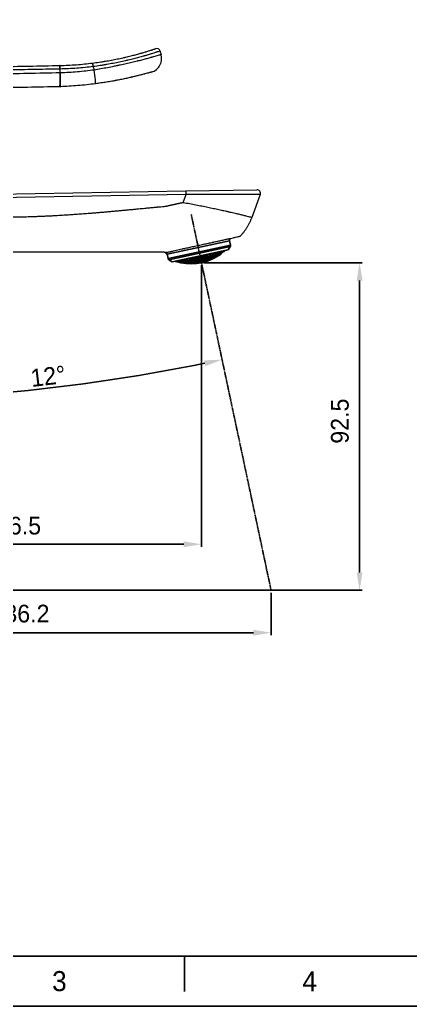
# Model space of a CAD drawing. Extents: x 8168 to 8762, y -18192 to -17772.
# Drawn here: x 8347.4 to 8457.7, y -18192 to -17913.3 of the extents above; entities that cross this region are included whole.
import ezdxf

# ---------------------------------------------------------------- set-up
doc = ezdxf.new("R2010")
doc.units = 0
doc.header["$MEASUREMENT"] = 0
doc.linetypes.add('CENTER2', pattern=[28.575, 19.05, -3.175, 3.175, -3.175])
doc.linetypes.add('HIDDEN2', pattern=[4.7625, 3.175, -1.5875])
doc.layers.get('0').update_dxf_attribs({"linetype": 'CONTINUOUS'})
doc.layers.get('DEFPOINTS').update_dxf_attribs({"linetype": 'CONTINUOUS'})
for name, color, linetype in [('1', 4, 'HIDDEN2'), ('5', 2, 'CONTINUOUS'), ('CENTER', 1, 'CENTER2')]:
    doc.layers.add(name, color=color, linetype=linetype)
doc.styles.get("Standard").update_dxf_attribs({"font": 'Gulim.ttf'})
doc.dimstyles.new('STANDARD$0', dxfattribs={"dimtxt": 3.5, "dimasz": 2.5, "dimexe": 0.7, "dimexo": 0.7, "dimgap": 0.5, "dimtad": 3, "dimdec": 4, "dimdsep": 46, "dimtxsty": 'Standard', "dimcen": 0, "dimclrd": 2, "dimclre": 2, "dimclrt": 4, "dimadec": 0, "dimazin": 0, "dimtp": 0.2, "dimtm": 0.1, "dimtfac": 0.5, "dimtdec": 4, "dimtmove": 1, "dimatfit": 3, "dimfxl": 0, "dimtolj": 1, "dimarcsym": 0})
doc.dimstyles.new('STANDARD$2', dxfattribs={"dimtxt": 3.5, "dimasz": 2.5, "dimexe": 1, "dimexo": 1, "dimgap": 0.8, "dimtad": 1, "dimdsep": 46, "dimtxsty": 'Standard', "dimcen": 0, "dimclrd": 2, "dimclre": 2, "dimclrt": 4, "dimadec": 1, "dimazin": 2, "dimtfac": 1, "dimtmove": 0, "dimatfit": 0, "dimfxl": 0, "dimtolj": 1, "dimarcsym": 0})

# ---------------------------------------------------------------- blocks, each defined once
blk = doc.blocks.new('*D5')
at = {"layer": '5', "color": 2, "lineweight": -2}
for p, q in [((8398.74, -17982.65), (8398.74, -18062.16)), ((8282.16, -18073.74), (8282.16, -18060.76)), ((8287.16, -18061.46), (8393.74, -18061.46))]:
    blk.add_line(p, q, dxfattribs=at)
at = {"layer": '5', "color": 2}
for points in [[(8287.16, -18060.62), (8287.16, -18062.29), (8282.16, -18061.46)], [(8393.74, -18060.62), (8393.74, -18062.29), (8398.74, -18061.46)]]:
    blk.add_solid(points, dxfattribs=at)
at = {"layer": 'DEFPOINTS', "color": 0}
for p in [(8398.74, -17981.95, 0), (8398.74, -18061.46), (8282.16, -18074.44, 0)]:
    blk.add_point(p, dxfattribs=at)
at = {"layer": '5', "color": 4, "insert": (8345.24, -18056.23), "char_height": 5, "attachment_point": 5}
blk.add_mtext('\\A1;116.5', dxfattribs=at)
blk = doc.blocks.new('*D7')
at = {"layer": '5', "color": 2, "lineweight": -2}
for p, q in [((8282.16, -18074.44), (8282.16, -18087.14)), ((8418.4, -18075.14), (8418.4, -18087.14)), ((8287.16, -18086.44), (8413.4, -18086.44))]:
    blk.add_line(p, q, dxfattribs=at)
at = {"layer": '5', "color": 2}
for points in [[(8287.16, -18085.61), (8287.16, -18087.27), (8282.16, -18086.44)], [(8413.4, -18085.61), (8413.4, -18087.27), (8418.4, -18086.44)]]:
    blk.add_solid(points, dxfattribs=at)
at = {"layer": 'DEFPOINTS', "color": 0}
for p in [(8282.16, -18073.74), (8418.4, -18074.44, 0), (8418.4, -18086.44)]:
    blk.add_point(p, dxfattribs=at)
at = {"layer": '5', "color": 4, "insert": (8347.6, -18081.07), "char_height": 5, "attachment_point": 5}
blk.add_mtext('\\A1;136.2', dxfattribs=at)
blk = doc.blocks.new('*D8')
at = {"layer": '5', "color": 2, "lineweight": -2}
for p, q in [((8399.44, -17981.95), (8444.11, -17981.95)), ((8443.41, -18069.44), (8443.41, -17986.95)), ((8309.54, -18074.44), (8444.11, -18074.44))]:
    blk.add_line(p, q, dxfattribs=at)
at = {"layer": '5', "color": 2}
for points in [[(8442.57, -17986.95), (8444.24, -17986.95), (8443.41, -17981.95)], [(8442.57, -18069.44), (8444.24, -18069.44), (8443.41, -18074.44)]]:
    blk.add_solid(points, dxfattribs=at)
at = {"layer": 'DEFPOINTS', "color": 0}
for p in [(8398.74, -17981.95, 0), (8443.41, -17981.95), (8308.84, -18074.44, 0)]:
    blk.add_point(p, dxfattribs=at)
at = {"layer": '5', "color": 4, "insert": (8437.86, -18026.68), "char_height": 5, "attachment_point": 5, "rotation": 90}
blk.add_mtext('\\A1;92.5', dxfattribs=at)
blk = doc.blocks.new('*D9')
at = {"layer": '5', "color": 2, "lineweight": -2}
blk.add_line((8294.36, -18020.29), (8294.36, -18021.9), dxfattribs=at)
blk.add_arc((8294.36, -17490.87), 530.03, 270.5405, 281.4595, dxfattribs=at)
at = {"layer": '5', "color": 2}
for points in [[(8399.49, -18009.51), (8399.83, -18011.15), (8404.56, -18009.31)], [(8299.36, -18021.7), (8299.35, -18020.04), (8294.36, -18020.9)]]:
    blk.add_solid(points, dxfattribs=at)
at = {"layer": 'DEFPOINTS', "color": 0}
for p in [(8294.36, -17922.91, 0), (8395.84, -17968.28, 0), (8294.36, -18019.29, 0), (8331.33, -18019.6), (8418.4, -18074.44, 0)]:
    blk.add_point(p, dxfattribs=at)
at = {"layer": '5', "color": 4, "insert": (8355.4, -18013.98), "char_height": 5, "attachment_point": 5, "rotation": 6.6553}
blk.add_mtext('\\A1;12°', dxfattribs=at)

msp = doc.modelspace()

# ---------------------------------------------------------------- linework, layer by layer
at = {"color": 7, "linetype": 'Continuous'}
for p, q in [((8389.02, -17979.49, 0), (8406.62, -17975.75, 0)), ((8406.89, -17977.01, 0), (8389.29, -17980.76, 0)), ((8389.5, -17981.07, 0), (8406.82, -17977.39, 0)), ((8406.23, -17978.3, 0), (8406.82, -17977.39, 0)), ((8406.89, -17977.01, 0), (8406.62, -17975.75, 0)), ((8389.29, -17980.76, 0), (8389.02, -17979.49, 0)), ((8406.23, -17978.3, 0), (8390.41, -17981.66, 0)), ((8406.2, -17978.32, 0), (8390.45, -17981.67, 0)), ((8395.02, -17981.26, 0), (8394.9, -17980.72, 0)), ((8395.62, -17980.73, 0), (8395.59, -17980.58, 0)), ((8396.17, -17980.45, 0), (8396.19, -17980.54, 0)), ((8396.45, -17981.27, 0), (8396.31, -17980.62, 0)), ((8396.4, -17980.53, 0), (8396.37, -17980.41, 0)), ((8397.04, -17980.67, 0), (8396.96, -17980.29, 0)), ((8397.54, -17980.16, 0), (8397.6, -17980.42, 0)), ((8397.85, -17981.13, 0), (8397.72, -17980.49, 0)), ((8397.8, -17980.39, 0), (8397.74, -17980.12, 0)), ((8398.42, -17980.46, 0), (8398.33, -17980, 0)), ((8398.34, -17980.56, 0), (8398.41, -17980.88, 0)), ((8398.61, -17980.84, 0), (8398.54, -17980.52, 0)), ((8398.91, -17979.87, 0), (8398.97, -17980.14, 0)), ((8399.22, -17980.84, 0), (8399.09, -17980.2, 0)), ((8399.17, -17980.08, 0), (8399.11, -17979.83, 0)), ((8399.78, -17980.09, 0), (8399.7, -17979.71, 0)), ((8399.7, -17980.2, 0), (8399.77, -17980.53, 0)), ((8399.98, -17981.06, 0), (8399.88, -17980.56, 0)), ((8399.96, -17980.46, 0), (8399.89, -17980.14, 0)), ((8400.28, -17979.58, 0), (8400.31, -17979.7, 0)), ((8400.56, -17980.4, 0), (8400.42, -17979.75, 0)), ((8400.5, -17979.62, 0), (8400.48, -17979.54, 0)), ((8400.48, -17980.5, 0), (8400.53, -17980.75, 0)), ((8400.72, -17980.68, 0), (8400.67, -17980.43, 0)), ((8401.02, -17979.69, 0), (8401.09, -17980.02, 0)), ((8401.1, -17979.56, 0), (8401.07, -17979.41, 0)), ((8401.31, -17980.55, 0), (8401.2, -17980.05, 0)), ((8401.28, -17979.93, 0), (8401.21, -17979.6, 0)), ((8401.22, -17980.64, 0), (8401.26, -17980.82, 0)), ((8401.45, -17980.74, 0), (8401.41, -17980.56, 0)), ((8401.86, -17979.81, 0), (8401.75, -17979.27, 0)), ((8401.78, -17979.92, 0), (8401.84, -17980.18, 0)), ((8402.02, -17980.55, 0), (8401.94, -17980.18, 0)), ((8401.94, -17980.63, 0), (8401.95, -17980.72, 0)), ((8402.03, -17980.08, 0), (8401.97, -17979.82, 0)), ((8402.33, -17979.14, 0), (8402.38, -17979.35, 0)), ((8402.6, -17979.89, 0), (8402.49, -17979.37, 0)), ((8402.52, -17979.99, 0), (8402.56, -17980.18, 0)), ((8402.56, -17979.24, 0), (8402.53, -17979.1, 0)), ((8402.74, -17980.07, 0), (8402.7, -17979.88, 0)), ((8403.06, -17979.18, 0), (8403.11, -17979.44, 0)), ((8403.13, -17979.05, 0), (8403.12, -17978.98, 0)), ((8403.3, -17979.82, 0), (8403.22, -17979.44, 0)), ((8403.3, -17979.32, 0), (8403.24, -17979.05, 0)), ((8403.4, -17979.8, 0), (8403.43, -17979.92, 0)), ((8403.77, -17979.18, 0), (8403.82, -17979.38, 0)), ((8403.85, -17979.06, 0), (8403.8, -17978.83, 0)), ((8403.97, -17979.61, 0), (8403.91, -17979.35, 0)), ((8404, -17979.24, 0), (8403.95, -17979.05, 0)), ((8404.01, -17979.3, 0), (8404.06, -17979.53, 0)), ((8404.05, -17979.54, 0), (8404.06, -17979.53, 0)), ((8404.06, -17979.56, 0), (8404.07, -17979.55, 0)), ((8404.06, -17979.56, 0), (8404.07, -17979.58, 0)), ((8404.46, -17979.03, 0), (8404.48, -17979.16, 0)), ((8404.54, -17978.92, 0), (8404.49, -17978.69, 0)), ((8404.66, -17979.01, 0), (8404.64, -17978.88, 0)), ((8405.11, -17978.72, 0), (8405.11, -17978.75, 0)), ((8405.19, -17978.62, 0), (8405.17, -17978.54, 0)), ((8405.29, -17978.59, 0), (8405.28, -17978.56, 0)), ((8389.5, -17981.07, 0), (8390.41, -17981.66, 0)), ((8391.39, -17981.52, 0), (8391.39, -17981.54, 0)), ((8391.5, -17981.53, 0), (8391.48, -17981.45, 0)), ((8391.62, -17981.62, 0), (8391.61, -17981.59, 0)), ((8392.11, -17981.54, 0), (8392.14, -17981.68, 0)), ((8392.21, -17981.54, 0), (8392.16, -17981.31, 0)), ((8392.36, -17981.74, 0), (8392.33, -17981.6, 0)), ((8392.8, -17981.42, 0), (8392.84, -17981.61, 0)), ((8392.9, -17981.39, 0), (8392.85, -17981.16, 0)), ((8392.85, -17981.67, 0), (8392.9, -17981.9, 0)), ((8392.9, -17981.93, 0), (8392.91, -17981.93, 0)), ((8392.91, -17981.95, 0), (8392.91, -17981.93, 0)), ((8393.01, -17981.94, 0), (8392.96, -17981.68, 0)), ((8393.06, -17981.66, 0), (8393.02, -17981.47, 0)), ((8393.45, -17981.13, 0), (8393.51, -17981.4, 0)), ((8393.55, -17981.08, 0), (8393.53, -17981.01, 0)), ((8393.64, -17982, 0), (8393.61, -17981.88, 0)), ((8393.71, -17981.86, 0), (8393.63, -17981.47, 0)), ((8393.73, -17981.44, 0), (8393.67, -17981.17, 0)), ((8394.12, -17980.89, 0), (8394.15, -17981.03, 0)), ((8394.38, -17981.64, 0), (8394.27, -17981.12, 0)), ((8394.28, -17981.67, 0), (8394.33, -17981.86, 0)), ((8394.36, -17981.06, 0), (8394.32, -17980.85, 0)), ((8394.54, -17981.89, 0), (8394.5, -17981.7, 0)), ((8394.93, -17981.32, 0), (8394.98, -17981.58, 0)), ((8395.18, -17982.01, 0), (8395.1, -17981.64, 0)), ((8395.19, -17981.59, 0), (8395.14, -17981.33, 0)), ((8395.31, -17982.13, 0), (8395.29, -17982.05, 0)), ((8395.53, -17980.81, 0), (8395.6, -17981.14, 0)), ((8395.83, -17981.71, 0), (8395.72, -17981.21, 0)), ((8395.81, -17981.14, 0), (8395.74, -17980.81, 0)), ((8395.74, -17981.76, 0), (8395.77, -17981.95, 0)), ((8395.98, -17981.95, 0), (8395.94, -17981.76, 0)), ((8396.36, -17981.34, 0), (8396.41, -17981.59, 0)), ((8396.51, -17982.04, 0), (8396.53, -17982.12, 0)), ((8396.61, -17982, 0), (8396.53, -17981.64, 0)), ((8396.62, -17981.58, 0), (8396.57, -17981.33, 0)), ((8396.73, -17982.11, 0), (8396.72, -17982.03, 0)), ((8396.95, -17980.76, 0), (8397.02, -17981.09, 0)), ((8397.24, -17981.64, 0), (8397.14, -17981.15, 0)), ((8397.15, -17981.7, 0), (8397.19, -17981.88, 0)), ((8397.23, -17981.07, 0), (8397.16, -17980.74, 0)), ((8397.4, -17981.86, 0), (8397.36, -17981.68, 0)), ((8397.76, -17981.21, 0), (8397.82, -17981.46, 0)), ((8397.91, -17981.9, 0), (8397.93, -17981.98, 0)), ((8398.01, -17981.85, 0), (8397.93, -17981.49, 0)), ((8398.02, -17981.42, 0), (8397.97, -17981.18, 0)), ((8398.13, -17981.95, 0), (8398.11, -17981.87, 0)), ((8398.63, -17981.42, 0), (8398.52, -17980.93, 0)), ((8398.54, -17981.49, 0), (8398.58, -17981.67, 0)), ((8398.78, -17981.63, 0), (8398.74, -17981.45, 0)), ((8399.14, -17980.93, 0), (8399.19, -17981.17, 0)), ((8399.28, -17981.62, 0), (8399.3, -17981.7, 0)), ((8399.37, -17981.56, 0), (8399.3, -17981.2, 0)), ((8399.39, -17981.12, 0), (8399.33, -17980.88, 0)), ((8399.5, -17981.65, 0), (8399.48, -17981.57, 0)), ((8399.9, -17981.14, 0), (8399.93, -17981.32, 0)), ((8400.13, -17981.25, 0), (8400.09, -17981.07, 0)), ((8400.62, -17981.2, 0), (8400.64, -17981.28, 0)), ((8400.71, -17981.13, 0), (8400.64, -17980.77, 0)), ((8400.84, -17981.21, 0), (8400.82, -17981.13, 0))]:
    msp.add_line(p, q, dxfattribs=at)
for p, q in [((8181.82, -18177.83), (8747.48, -18177.83)), ((8393.95, -18177.83), (8393.95, -18187.83))]:
    msp.add_line(p, q)
msp.add_lwpolyline([(8167.68, -17771.97), (8761.62, -17771.97), (8761.62, -18191.97), (8167.68, -18191.97)], close=True)
for centre, radius, start, end in [((8407.11, -17975.64, 0), 0.5, 110.7303, 192), ((8406.4, -17977.12, 0), 0.5, 327, 12), ((8388.53, -17979.6, 0), 0.5, 12, 93.2697), ((8395.84, -17968.28, 0), 13.98, 257.9264, 306.0736), ((8398.64, -17970.16, 0), 11.1, 251.457, 253.7179), ((8398.72, -17970.16, 0), 11.01, 252.0015, 253.6293), ((8393.01, -17971.95, 0), 9.15, 286.5768, 290.3429), ((8393.11, -17971.97, 0), 9.23, 286.5661, 290.3019), ((8398.89, -17970.34, 0), 10.61, 255.9271, 259.471), ((8398.98, -17970.33, 0), 10.52, 255.8159, 259.3909), ((8393.32, -17971.85, 0), 9.57, 292.8518, 296.52), ((8393.43, -17971.87, 0), 9.63, 292.7971, 296.4437), ((8399.17, -17970.48, 0), 10.11, 261.7234, 265.2955), ((8399.26, -17970.47, 0), 10.03, 261.625, 265.2296), ((8393.58, -17971.67, 0), 10.03, 298.8547, 302.4579), ((8393.7, -17971.69, 0), 10.07, 298.772, 302.3606), ((8399.48, -17970.54, 0), 9.66, 267.6442, 271.2763), ((8399.59, -17970.54, 0), 9.56, 267.4767, 271.1515), ((8394.3, -17971.66, 0), 10.41, 298.213, 301.6716), ((8394.41, -17971.66, 0), 10.45, 298.1101, 301.5537), ((8393.78, -17971.4, 0), 10.56, 304.6147, 308.1785), ((8399.18, -17970.85, 0), 9.74, 274.1133, 277.65), ((8393.9, -17971.43, 0), 10.57, 304.5235, 308.0784), ((8399.27, -17970.81, 0), 9.67, 274.0913, 277.6539), ((8399.83, -17970.53, 0), 9.24, 273.6999, 277.4322), ((8399.92, -17970.49, 0), 9.15, 273.6553, 277.425), ((8394.5, -17971.38, 0), 10.87, 303.9051, 307.3463), ((8398.86, -17971.03, 0), 9.9, 280.3286, 283.789), ((8394.61, -17971.4, 0), 10.87, 303.8563, 307.2949), ((8398.95, -17970.99, 0), 9.85, 280.3494, 283.8287), ((8395.84, -17968.28, 0), 13.86, 291.1421, 296.1904), ((8393.95, -17971.16, 0), 11.03, 310.3719, 311.9973), ((8399.51, -17970.74, 0), 9.46, 280.273, 283.8942), ((8394.05, -17971.16, 0), 11.07, 310.2796, 312.5455), ((8399.6, -17970.69, 0), 9.39, 280.2911, 283.9401), ((8395.25, -17971.39, 0), 10.98, 303.4705, 303.9105), ((8398.53, -17971.12, 0), 10.11, 286.3035, 289.7122), ((8395.19, -17971.31, 0), 11.08, 303.9159, 306.8426), ((8395.32, -17971.34, 0), 11.05, 303.4625, 306.4097), ((8398.62, -17971.08, 0), 10.06, 286.353, 289.155), ((8394.62, -17971.07, 0), 11.35, 309.6459, 313.1091), ((8395.26, -17971.25, 0), 11.16, 306.4043, 306.8243), ((8398.61, -17971.06, 0), 10.09, 289.1546, 289.7744), ((8399.18, -17970.85, 0), 9.73, 286.4922, 290.0339), ((8394.74, -17971.08, 0), 11.34, 309.5968, 313.0617), ((8395.89, -17971.21, 0), 11.17, 303.2853, 306.6143), ((8399.27, -17970.8, 0), 9.68, 286.5536, 290.1152), ((8399.83, -17970.54, 0), 9.22, 286.764, 290.5027), ((8399.91, -17970.48, 0), 9.15, 286.8415, 290.6106), ((8395.4, -17971.07, 0), 11.38, 309.2337, 309.6478), ((8395.32, -17970.97, 0), 11.51, 309.6543, 312.6457), ((8395.45, -17971, 0), 11.47, 309.2338, 312.2493), ((8398.9, -17970.82, 0), 10.02, 292.5554, 296.0551), ((8394.77, -17970.81, 0), 11.74, 315.4481, 315.7828), ((8395.36, -17970.9, 0), 11.6, 312.2427, 312.6368), ((8394.75, -17970.79, 0), 11.77, 315.7828, 316.0646), ((8399.46, -17970.58, 0), 9.62, 292.977, 296.6284), ((8394.85, -17970.78, 0), 11.78, 315.4135, 316.2779), ((8399.54, -17970.52, 0), 9.57, 293.0968, 296.7702), ((8396.08, -17970.95, 0), 11.44, 309.1176, 309.5789), ((8396, -17970.85, 0), 11.57, 309.5851, 312.5093), ((8396.13, -17970.88, 0), 11.5, 309.1554, 312.1039), ((8398.47, -17970.77, 0), 10.41, 298.4095, 301.8722), ((8395.46, -17970.71, 0), 11.84, 315.1227, 315.5165), ((8396.05, -17970.78, 0), 11.64, 312.0977, 312.5437), ((8395.4, -17970.64, 0), 11.93, 315.5185, 317.1247), ((8399.05, -17970.56, 0), 10.05, 298.9747, 299.682), ((8395.52, -17970.65, 0), 11.9, 315.1375, 317.1926), ((8396.76, -17970.8, 0), 11.38, 309.2931, 309.8058), ((8399.13, -17970.49, 0), 10.01, 299.0834, 301.9742), ((8399.02, -17970.51, 0), 10.11, 299.6834, 302.5603), ((8396.67, -17970.68, 0), 11.53, 309.8611, 312.6841), ((8396.8, -17970.71, 0), 11.45, 309.4203, 312.2675), ((8399.09, -17970.44, 0), 10.08, 301.9728, 302.6938), ((8396.71, -17970.61, 0), 11.58, 312.2616, 312.7624), ((8396.14, -17970.56, 0), 11.85, 315.1421, 315.5941), ((8398.6, -17970.49, 0), 10.49, 304.7444, 305.4267), ((8396.07, -17970.5, 0), 11.94, 315.596, 317.1733), ((8396.2, -17970.5, 0), 11.89, 315.2036, 317.1047), ((8398.65, -17970.39, 0), 10.51, 304.9068, 307.7996), ((8398.55, -17970.43, 0), 10.57, 305.4284, 308.3129), ((8398.59, -17970.32, 0), 10.6, 307.7979, 308.4859), ((8395.84, -17968.28, 0), 13.99, 311.5421, 312.5089), ((8396.79, -17970.37, 0), 11.77, 315.5059, 316.0206), ((8396.77, -17970.35, 0), 11.8, 316.0205, 316.2193), ((8396.89, -17970.34, 0), 11.75, 315.6163, 316.0014), ((8406.19, -17978.27, 0), 0.05, 282, 327), ((8389.78, -17980.65, 0), 0.5, 192, 237), ((8390.44, -17981.62, 0), 0.05, 237, 282), ((8395.72, -17970.59, 0), 11.75, 247.9986, 248.3837), ((8395.82, -17970.55, 0), 11.8, 247.7807, 247.9795), ((8395.84, -17968.28, 0), 13.99, 251.4911, 252.4579), ((8395.81, -17970.58, 0), 11.77, 247.9794, 248.4941), ((8394.15, -17971.27, 0), 10.6, 255.5141, 256.2021), ((8394.23, -17971.32, 0), 10.6, 255.6909, 258.5678), ((8394.12, -17971.38, 0), 10.49, 256.1966, 259.0969), ((8396.42, -17970.43, 0), 11.92, 246.8972, 248.7944), ((8396.51, -17970.42, 0), 11.92, 246.8253, 248.4053), ((8396.49, -17970.48, 0), 11.85, 248.4059, 248.8579), ((8394.21, -17971.42, 0), 10.49, 258.5733, 259.2556), ((8393.74, -17971.58, 0), 10.08, 261.3062, 262.0272), ((8395.98, -17970.76, 0), 11.58, 251.2376, 251.7384), ((8393.84, -17971.59, 0), 10.13, 261.4426, 264.3137), ((8393.73, -17971.66, 0), 9.99, 262.0229, 264.9195), ((8395.95, -17970.86, 0), 11.48, 251.7364, 254.5762), ((8396.04, -17970.84, 0), 11.5, 251.3119, 254.1429), ((8397.1, -17970.29, 0), 11.93, 246.8097, 248.8602), ((8397.19, -17970.28, 0), 11.91, 246.8739, 248.4829), ((8397.17, -17970.34, 0), 11.84, 248.4835, 248.8773), ((8393.83, -17971.67, 0), 10.05, 264.318, 265.0253), ((8393.36, -17971.85, 0), 9.55, 267.2265, 270.9066), ((8396.02, -17970.94, 0), 11.4, 254.1268, 254.3203), ((8396.01, -17970.97, 0), 11.37, 254.3204, 254.7072), ((8396.66, -17970.65, 0), 11.64, 251.4563, 251.9023), ((8394.44, -17971.6, 0), 10.43, 262.1316, 265.5867), ((8393.46, -17971.84, 0), 9.64, 267.3749, 271.0197), ((8396.63, -17970.74, 0), 11.54, 251.9003, 254.8404), ((8396.72, -17970.73, 0), 11.53, 251.4865, 254.4192), ((8397.76, -17970.16, 0), 11.78, 247.7221, 248.5865), ((8397.85, -17970.13, 0), 11.77, 247.9354, 248.2172), ((8397.84, -17970.16, 0), 11.74, 248.2172, 248.5519), ((8393.01, -17971.96, 0), 9.14, 273.3875, 277.1604), ((8396.7, -17970.82, 0), 11.44, 254.4211, 254.8824), ((8397.34, -17970.48, 0), 11.6, 251.3632, 251.7573), ((8393.11, -17971.96, 0), 9.23, 273.4991, 277.2342), ((8397.31, -17970.58, 0), 11.5, 251.7551, 254.7618), ((8394.07, -17971.86, 0), 10, 267.9419, 271.4476), ((8397.4, -17970.56, 0), 11.48, 251.3499, 254.3501), ((8397.99, -17970.36, 0), 11.38, 250.9443, 254.3972), ((8397.37, -17970.65, 0), 11.38, 254.3522, 254.7663), ((8398.07, -17970.37, 0), 11.31, 250.8848, 254.3601), ((8393.73, -17971.99, 0), 9.67, 273.8832, 277.448), ((8393.82, -17971.98, 0), 9.74, 273.9677, 277.5062), ((8396.97, -17971.01, 0), 11.14, 257.3811, 260.7193), ((8393.38, -17972.02, 0), 9.39, 280.0599, 283.7089), ((8397.57, -17970.76, 0), 11.16, 257.1757, 257.5957), ((8393.48, -17972.02, 0), 9.46, 280.1058, 283.727), ((8397.56, -17970.84, 0), 11.08, 257.5939, 260.5339), ((8394.43, -17971.95, 0), 10.09, 274.2256, 274.8454), ((8397.65, -17970.81, 0), 11.05, 257.1537, 260.0878), ((8394.43, -17971.97, 0), 10.06, 274.845, 277.647), ((8394.53, -17971.96, 0), 10.11, 274.2892, 277.6951), ((8395.84, -17968.28, 0), 13.86, 267.8096, 272.8579), ((8398.23, -17970.6, 0), 10.9, 256.7101, 260.1386), ((8397.64, -17970.89, 0), 10.98, 260.0895, 260.5295), ((8398.31, -17970.6, 0), 10.83, 256.6486, 260.1), ((8394.09, -17972.02, 0), 9.85, 280.1713, 283.6506), ((8397.19, -17971.15, 0), 10.92, 263.146, 263.6266), ((8394.19, -17972.02, 0), 9.9, 280.211, 283.6714), ((8397.28, -17971.17, 0), 10.86, 263.1526, 265.396), ((8397.18, -17971.21, 0), 10.86, 263.6254, 266.4455), ((8397.27, -17971.22, 0), 10.8, 265.3968, 265.9671), ((8393.73, -17971.98, 0), 9.68, 286.3476, 289.9072), ((8397.27, -17971.24, 0), 10.79, 265.9672, 266.4625), ((8397.85, -17971, 0), 10.72, 262.9067, 266.2547), ((8393.83, -17971.99, 0), 9.73, 286.3485, 289.8882), ((8394.79, -17971.99, 0), 10.18, 280.2514, 283.6172), ((8397.94, -17970.98, 0), 10.68, 262.8855, 265.7782), ((8394.89, -17971.98, 0), 10.21, 280.2866, 283.6402), ((8395.84, -17968.28, 0), 13.86, 273.7127, 278.6821), ((8398.52, -17970.76, 0), 10.47, 262.4503, 265.8859), ((8397.94, -17971.03, 0), 10.63, 265.7795, 266.2507), ((8398.6, -17970.75, 0), 10.41, 262.3947, 265.8539), ((8394.44, -17971.97, 0), 10.07, 286.1981, 289.618), ((8397.51, -17971.27, 0), 10.64, 268.865, 269.3699), ((8394.54, -17971.97, 0), 10.11, 286.2072, 289.6146), ((8397.6, -17971.28, 0), 10.58, 268.8697, 271.6576), ((8397.51, -17971.31, 0), 10.6, 269.369, 272.1607), ((8394.04, -17971.86, 0), 10.02, 292.3679, 295.8641), ((8397.6, -17971.32, 0), 10.54, 271.6585, 272.1773), ((8398.18, -17971.09, 0), 10.41, 268.6383, 271.9997), ((8394.14, -17971.87, 0), 10.06, 292.3389, 295.8219), ((8395.14, -17971.92, 0), 10.34, 286.1069, 289.4359), ((8398.27, -17971.07, 0), 10.35, 268.6227, 272.0016), ((8395.24, -17971.91, 0), 10.36, 286.1224, 289.4448), ((8395.84, -17968.28, 0), 13.86, 279.528, 284.472), ((8398.83, -17970.84, 0), 10.1, 268.2476, 271.717), ((8398.92, -17970.82, 0), 10.03, 268.207, 271.7008), ((8394.74, -17971.83, 0), 10.35, 292.0505, 295.432), ((8397.85, -17971.32, 0), 10.4, 274.5935, 277.905), ((8394.85, -17971.84, 0), 10.37, 292.0404, 295.4151), ((8397.95, -17971.3, 0), 10.36, 274.6061, 277.9296), ((8398.51, -17971.09, 0), 10.14, 274.4393, 277.8357), ((8395.46, -17971.8, 0), 10.52, 291.8569, 292.3768), ((8398.62, -17971.09, 0), 10.06, 274.3806, 277.8033), ((8395.44, -17971.75, 0), 10.57, 292.3797, 295.1705), ((8395.54, -17971.74, 0), 10.58, 291.8374, 294.6334), ((8395.84, -17968.28, 0), 13.86, 285.3179, 290.2873), ((8395.52, -17971.69, 0), 10.64, 294.6306, 295.135), ((8395.04, -17971.65, 0), 10.63, 297.7493, 298.2205), ((8398.2, -17971.28, 0), 10.21, 280.3598, 283.7134), ((8395, -17971.59, 0), 10.7, 298.2247, 301.1116), ((8395.11, -17971.6, 0), 10.7, 297.7415, 301.097), ((8398.3, -17971.24, 0), 10.18, 280.3828, 283.7486), ((8395.73, -17971.56, 0), 10.79, 297.5375, 298.0328), ((8395.72, -17971.55, 0), 10.8, 298.0329, 298.6032), ((8395.81, -17971.52, 0), 10.84, 297.5519, 300.3772), ((8395.69, -17971.49, 0), 10.87, 298.6057, 300.8457), ((8395.77, -17971.45, 0), 10.92, 300.3734, 300.854)]:
    msp.add_arc(centre, radius, start, end, dxfattribs=at)
msp.add_point((8393.95, -18177.83))
at = {"layer": '1', "color": 7, "linetype": 'Continuous', "lineweight": 18}
for p, q in [((8288.34, -17963.51, 0), (8394.36, -17961.66, 0)), ((8394.36, -17961.66, 0), (8414.4, -17961.31, 0)), ((8415.36, -17962.65, 0), (8413, -17969.12, 0)), ((8409.71, -17974.4, 0), (8409.71, -17974.4, 0)), ((8306.24, -18074.44, 0), (8418.4, -18074.44, 0))]:
    msp.add_line(p, q, dxfattribs=at)
at = {"layer": '1', "color": 1, "linetype": 'Continuous', "lineweight": 13}
for p, q in [((8394.4, -17962.66, 0), (8292.01, -17964.45, 0)), ((8393.58, -17964.9, 0), (8394.4, -17962.66, 0))]:
    msp.add_line(p, q, dxfattribs=at)
at = {"layer": '1', "color": 7, "linetype": 'Continuous', "lineweight": 18}
for centre, radius, start, end in [((8386.08, -17922.41, 0), 1, 16.8358, 108.625), ((8383.49, -17924.23, 0), 4, 286.0902, 16.8358), ((8414.42, -17962.31, 0), 1, 340, 91)]:
    msp.add_arc(centre, radius, start, end, dxfattribs=at)
for centre, major_axis, ratio, start_param, end_param in [((8358.72, -17927.21, 0), (0.02, -1), 0.045598, 1.568808, 3.141593), ((8358.61, -17928.21, 0), (0.08, -4), 0.045642, 0, 1.568808)]:
    msp.add_ellipse(centre, major_axis=major_axis, ratio=ratio, start_param=start_param, end_param=end_param, dxfattribs=at)
at = {"layer": '1', "color": 1, "linetype": 'Continuous', "lineweight": 13}
for centre, major_axis, ratio, start_param, end_param in [((8368.13, -17926.51, 0), (0.124, -0.992), 0.045084, 1.563642, 3.141593), ((8368.26, -17927.4, 0), (0.52, -3.97), 0.045082, 0, 1.563379), ((8394.37, -17962.66, 0), (0.017, -1), 0.024719, 1.570365, 3.141593), ((8393.9, -17962.67, 0), (21.46, 0.02), 0.00037, 6.28305, 7.830612)]:
    msp.add_ellipse(centre, major_axis=major_axis, ratio=ratio, start_param=start_param, end_param=end_param, dxfattribs=at)
at = {"layer": '1', "color": 7, "linetype": 'Continuous', "lineweight": 18}
for points, degree, knots in [([(8368, -17925.52, 0), (8368.61, -17925.45, 0), (8369.22, -17925.36, 0), (8370.12, -17925.23, 0), (8370.41, -17925.19, 0), (8370.86, -17925.12, 0), (8371.08, -17925.08, 0), (8371.31, -17925.05, 0), (8371.45, -17925.02, 0), (8371.53, -17925.01, 0), (8372.19, -17924.9, 0), (8372.77, -17924.8, 0), (8373.89, -17924.59, 0), (8374.45, -17924.48, 0), (8375.53, -17924.26, 0), (8376.05, -17924.15, 0), (8376.7, -17924, 0), (8376.89, -17923.96, 0), (8377.08, -17923.91, 0), (8377.21, -17923.89, 0), (8377.27, -17923.87, 0), (8377.59, -17923.8, 0), (8377.83, -17923.74, 0), (8378.55, -17923.56, 0), (8379.02, -17923.45, 0), (8379.9, -17923.22, 0), (8380.32, -17923.11, 0), (8380.93, -17922.94, 0), (8381.12, -17922.89, 0), (8381.41, -17922.81, 0), (8381.55, -17922.77, 0), (8381.69, -17922.73, 0), (8381.78, -17922.7, 0), (8381.83, -17922.69, 0), (8382.24, -17922.57, 0), (8382.57, -17922.47, 0), (8383.2, -17922.28, 0), (8383.48, -17922.2, 0), (8384.01, -17922.03, 0), (8384.25, -17921.96, 0), (8384.52, -17921.87, 0), (8384.59, -17921.85, 0), (8384.67, -17921.82, 0), (8384.72, -17921.81, 0), (8384.74, -17921.8, 0), (8384.86, -17921.76, 0), (8384.95, -17921.73, 0), (8385.19, -17921.65, 0), (8385.32, -17921.61, 0), (8385.54, -17921.53, 0), (8385.62, -17921.51, 0), (8385.72, -17921.47, 0), (8385.75, -17921.47, 0), (8385.75, -17921.46, 0)], 3, [0, 0, 0, 0, 0.063275, 0.063275, 0.094913, 0.094913, 0.110732, 0.118641, 0.118641, 0.126551, 0.126551, 0.189826, 0.189826, 0.253101, 0.253101, 0.316377, 0.316377, 0.332195, 0.340105, 0.340105, 0.348014, 0.348014, 0.379652, 0.379652, 0.442927, 0.442927, 0.506202, 0.506202, 0.53784, 0.53784, 0.553659, 0.561568, 0.561568, 0.569478, 0.569478, 0.632753, 0.632753, 0.696028, 0.696028, 0.759304, 0.759304, 0.775123, 0.783032, 0.783032, 0.790941, 0.790941, 0.822579, 0.822579, 0.885854, 0.885854, 0.94913, 0.94913, 1, 1, 1, 1]), ([(8317.22, -17927.04, 0), (8319.51, -17926.99, 0), (8321.79, -17926.94, 0), (8329.85, -17926.78, 0), (8335.62, -17926.67, 0), (8347.16, -17926.44, 0), (8352.93, -17926.32, 0), (8358.7, -17926.21, 0)], 3, [0, 0, 0, 0, 0.165239, 0.165239, 0.582659, 0.582659, 1, 1, 1, 1]), ([(8358.86, -17932.2, 0), (8358.86, -17932.2, 0), (8358.86, -17932.2, 0), (8358.86, -17932.2, 0), (8358.86, -17932.2, 0), (8358.86, -17932.2, 0), (8358.86, -17932.2, 0), (8358.87, -17932.2, 0), (8358.87, -17932.2, 0), (8358.87, -17932.2, 0), (8358.87, -17932.19, 0), (8358.87, -17932.19, 0), (8358.87, -17932.19, 0), (8358.87, -17932.19, 0), (8358.88, -17932.18, 0), (8358.88, -17932.18, 0), (8358.88, -17932.17, 0), (8358.88, -17932.17, 0), (8358.88, -17932.17, 0), (8358.88, -17932.16, 0), (8358.88, -17932.16, 0), (8358.88, -17932.15, 0), (8358.89, -17932.14, 0), (8358.89, -17932.14, 0), (8358.89, -17932.13, 0), (8358.89, -17932.12, 0), (8358.89, -17932.12, 0), (8358.89, -17932.11, 0), (8358.89, -17932.1, 0), (8358.9, -17932.09, 0), (8358.9, -17932.09, 0), (8358.9, -17932.08, 0), (8358.9, -17932.07, 0), (8358.9, -17932.06, 0), (8358.9, -17932.05, 0), (8358.9, -17932.04, 0), (8358.9, -17932.03, 0), (8358.9, -17932.02, 0), (8358.91, -17932, 0), (8358.91, -17931.99, 0), (8358.91, -17931.98, 0), (8358.91, -17931.97, 0), (8358.91, -17931.96, 0), (8358.91, -17931.94, 0), (8358.91, -17931.93, 0), (8358.91, -17931.91, 0), (8358.91, -17931.9, 0), (8358.92, -17931.88, 0), (8358.92, -17931.87, 0), (8358.92, -17931.85, 0), (8358.92, -17931.84, 0), (8358.92, -17931.82, 0), (8358.92, -17931.8, 0), (8358.92, -17931.79, 0), (8358.92, -17931.77, 0), (8358.92, -17931.75, 0), (8358.92, -17931.73, 0), (8358.93, -17931.71, 0), (8358.93, -17931.69, 0), (8358.93, -17931.67, 0), (8358.93, -17931.65, 0), (8358.93, -17931.63, 0), (8358.93, -17931.61, 0), (8358.93, -17931.59, 0), (8358.93, -17931.57, 0), (8358.93, -17931.54, 0), (8358.93, -17931.52, 0), (8358.93, -17931.5, 0), (8358.93, -17931.47, 0), (8358.93, -17931.45, 0), (8358.93, -17931.42, 0), (8358.94, -17931.4, 0), (8358.94, -17931.37, 0), (8358.94, -17931.35, 0), (8358.94, -17931.32, 0), (8358.94, -17931.29, 0), (8358.94, -17931.26, 0), (8358.94, -17931.24, 0), (8358.94, -17931.21, 0), (8358.94, -17931.18, 0), (8358.94, -17931.15, 0), (8358.94, -17931.12, 0), (8358.94, -17931.09, 0), (8358.94, -17931.06, 0), (8358.94, -17931.03, 0), (8358.94, -17931, 0), (8358.94, -17930.96, 0), (8358.94, -17930.93, 0), (8358.94, -17930.9, 0), (8358.94, -17930.86, 0), (8358.94, -17930.83, 0), (8358.94, -17930.79, 0), (8358.94, -17930.76, 0), (8358.94, -17930.72, 0), (8358.94, -17930.69, 0), (8358.94, -17930.65, 0), (8358.94, -17930.61, 0), (8358.94, -17930.58, 0), (8358.94, -17930.54, 0), (8358.94, -17930.5, 0), (8358.94, -17930.46, 0), (8358.94, -17930.42, 0), (8358.94, -17930.38, 0), (8358.94, -17930.34, 0), (8358.94, -17930.3, 0), (8358.94, -17930.26, 0), (8358.94, -17930.22, 0), (8358.94, -17930.18, 0), (8358.94, -17930.14, 0), (8358.94, -17930.09, 0), (8358.94, -17930.05, 0), (8358.94, -17930.01, 0), (8358.94, -17929.96, 0), (8358.94, -17929.92, 0), (8358.94, -17929.88, 0), (8358.93, -17929.83, 0), (8358.93, -17929.78, 0), (8358.93, -17929.74, 0), (8358.93, -17929.69, 0), (8358.93, -17929.65, 0), (8358.93, -17929.6, 0), (8358.93, -17929.55, 0), (8358.93, -17929.5, 0), (8358.93, -17929.46, 0), (8358.93, -17929.41, 0), (8358.93, -17929.36, 0), (8358.92, -17929.31, 0), (8358.92, -17929.26, 0), (8358.92, -17929.21, 0), (8358.92, -17929.16, 0), (8358.92, -17929.11, 0), (8358.92, -17929.06, 0), (8358.92, -17929.01, 0), (8358.92, -17928.96, 0), (8358.91, -17928.9, 0), (8358.91, -17928.85, 0), (8358.91, -17928.8, 0), (8358.91, -17928.75, 0), (8358.91, -17928.7, 0), (8358.91, -17928.64, 0), (8358.9, -17928.59, 0), (8358.9, -17928.54, 0), (8358.9, -17928.48, 0), (8358.9, -17928.43, 0), (8358.9, -17928.37, 0), (8358.9, -17928.32, 0), (8358.89, -17928.27, 0), (8358.89, -17928.23, 0), (8358.89, -17928.21, 0)], 3, [0, 0, 0, 0, 0.00499, 0.010007, 0.015048, 0.020116, 0.025209, 0.030327, 0.035471, 0.040641, 0.045837, 0.051058, 0.056305, 0.061577, 0.066875, 0.072199, 0.077548, 0.082923, 0.088324, 0.09375, 0.099202, 0.104679, 0.110183, 0.115711, 0.121266, 0.126846, 0.132452, 0.138083, 0.14374, 0.149422, 0.155131, 0.160865, 0.166624, 0.172409, 0.17822, 0.184056, 0.189918, 0.195806, 0.20172, 0.207659, 0.213623, 0.219613, 0.225629, 0.231671, 0.237738, 0.243831, 0.249949, 0.256093, 0.262263, 0.268459, 0.27468, 0.280926, 0.287199, 0.293496, 0.29982, 0.306169, 0.312544, 0.318945, 0.325371, 0.331823, 0.3383, 0.344803, 0.351332, 0.357886, 0.364466, 0.371072, 0.377703, 0.38436, 0.391043, 0.397751, 0.404485, 0.411244, 0.418029, 0.42484, 0.431676, 0.438538, 0.445426, 0.45234, 0.459278, 0.466243, 0.473233, 0.480249, 0.487291, 0.494358, 0.501451, 0.508569, 0.515714, 0.522883, 0.530079, 0.5373, 0.544546, 0.551819, 0.559117, 0.56644, 0.57379, 0.581165, 0.588565, 0.595991, 0.603443, 0.610921, 0.618424, 0.625953, 0.633507, 0.641087, 0.648693, 0.656324, 0.663981, 0.671664, 0.679372, 0.687106, 0.694866, 0.702651, 0.710462, 0.718299, 0.726161, 0.734049, 0.741962, 0.749901, 0.757866, 0.765856, 0.773872, 0.781914, 0.789981, 0.798074, 0.806193, 0.814337, 0.822507, 0.830703, 0.838924, 0.847171, 0.855443, 0.863742, 0.872065, 0.880415, 0.88879, 0.897191, 0.905617, 0.914069, 0.922547, 0.93105, 0.939579, 0.948134, 0.956714, 0.96532, 0.973951, 0.982609, 0.991291, 1, 1, 1, 1]), ([(8384.6, -17928.07, 0), (8384.6, -17928.07, 0), (8384.57, -17928.08, 0), (8384.5, -17928.1, 0), (8384.46, -17928.11, 0), (8384.41, -17928.13, 0), (8384.39, -17928.13, 0), (8384.34, -17928.15, 0), (8384.32, -17928.15, 0), (8384.19, -17928.19, 0), (8384.06, -17928.23, 0), (8383.76, -17928.31, 0), (8383.58, -17928.36, 0), (8383.18, -17928.47, 0), (8382.96, -17928.53, 0), (8382.65, -17928.61, 0), (8382.59, -17928.63, 0), (8382.49, -17928.65, 0), (8382.46, -17928.66, 0), (8382.4, -17928.68, 0), (8382.23, -17928.73, 0), (8382.05, -17928.77, 0), (8381.62, -17928.88, 0), (8381.31, -17928.96, 0), (8380.66, -17929.13, 0), (8380.31, -17929.21, 0), (8379.77, -17929.34, 0), (8379.58, -17929.39, 0), (8379.29, -17929.46, 0), (8379.19, -17929.48, 0), (8379.05, -17929.51, 0), (8379, -17929.52, 0), (8378.9, -17929.55, 0), (8378.45, -17929.65, 0), (8377.98, -17929.75, 0), (8377.12, -17929.94, 0), (8376.68, -17930.03, 0), (8375.78, -17930.22, 0), (8375.31, -17930.31, 0), (8374.72, -17930.42, 0), (8374.54, -17930.45, 0), (8374.35, -17930.49, 0), (8374.23, -17930.51, 0), (8374.17, -17930.52, 0), (8373.87, -17930.58, 0), (8373.62, -17930.62, 0), (8372.88, -17930.75, 0), (8372.38, -17930.84, 0), (8371.37, -17931, 0), (8370.86, -17931.08, 0), (8369.83, -17931.23, 0), (8369.31, -17931.3, 0), (8368.78, -17931.37, 0)], 3, [0, 0, 0, 0, 0.0625, 0.0625, 0.09375, 0.09375, 0.109375, 0.109375, 0.125, 0.125, 0.1875, 0.1875, 0.25, 0.25, 0.3125, 0.3125, 0.328125, 0.328125, 0.335937, 0.335937, 0.34375, 0.375, 0.375, 0.4375, 0.4375, 0.5, 0.5, 0.53125, 0.53125, 0.546875, 0.546875, 0.554687, 0.554687, 0.5625, 0.625, 0.625, 0.6875, 0.6875, 0.75, 0.75, 0.765625, 0.773437, 0.773437, 0.78125, 0.78125, 0.8125, 0.8125, 0.875, 0.875, 0.9375, 0.9375, 1, 1, 1, 1]), ([(8358.69, -17932.21, 0), (8355.66, -17932.27, 0), (8352.63, -17932.33, 0), (8343.84, -17932.5, 0), (8338.06, -17932.62, 0), (8332.29, -17932.74, 0)], 3, [0, 0, 0, 0, 0.343837, 0.343837, 1, 1, 1, 1]), ([(8358.86, -17932.2, 0), (8358.86, -17932.2, 0), (8358.86, -17932.2, 0), (8358.8, -17932.21, 0), (8358.74, -17932.21, 0), (8358.69, -17932.21, 0)], 3, [0, 0, 0, 0, 0.000774, 0.000774, 1, 1, 1, 1]), ([(8394.16, -17977.83, 0), (8394.61, -17977.73, 0), (8395.06, -17977.64, 0), (8395.98, -17977.44, 0), (8396.44, -17977.34, 0), (8397.13, -17977.19, 0), (8397.36, -17977.14, 0), (8397.71, -17977.07, 0), (8397.89, -17977.03, 0), (8398.07, -17976.99, 0), (8398.18, -17976.96, 0), (8398.24, -17976.95, 0), (8398.77, -17976.84, 0), (8399.23, -17976.74, 0), (8400.15, -17976.53, 0), (8400.6, -17976.44, 0), (8401.27, -17976.29, 0), (8401.49, -17976.24, 0), (8401.82, -17976.17, 0), (8401.93, -17976.14, 0), (8402.1, -17976.1, 0), (8402.15, -17976.09, 0), (8402.26, -17976.07, 0), (8402.31, -17976.06, 0), (8402.8, -17975.95, 0), (8403.22, -17975.86, 0), (8404.03, -17975.68, 0), (8404.42, -17975.59, 0), (8404.98, -17975.47, 0), (8405.16, -17975.42, 0), (8405.39, -17975.37, 0), (8405.43, -17975.36, 0), (8405.52, -17975.34, 0), (8405.57, -17975.33, 0), (8405.7, -17975.31, 0), (8405.79, -17975.29, 0), (8406.22, -17975.19, 0), (8406.54, -17975.12, 0), (8407.14, -17974.99, 0), (8407.42, -17974.92, 0), (8407.81, -17974.84, 0), (8407.93, -17974.81, 0), (8408.08, -17974.77, 0), (8408.11, -17974.77, 0), (8408.17, -17974.76, 0), (8408.2, -17974.75, 0), (8408.28, -17974.73, 0), (8408.34, -17974.72, 0), (8408.6, -17974.66, 0), (8408.79, -17974.62, 0), (8409.12, -17974.54, 0), (8409.25, -17974.51, 0), (8409.39, -17974.48, 0), (8409.42, -17974.47, 0), (8409.45, -17974.46, 0), (8409.47, -17974.46, 0), (8409.49, -17974.46, 0), (8409.5, -17974.45, 0), (8409.55, -17974.44, 0), (8409.59, -17974.43, 0), (8409.67, -17974.41, 0), (8409.7, -17974.4, 0), (8409.71, -17974.4, 0)], 3, [0, 0, 0, 0, 0.0625, 0.0625, 0.125, 0.125, 0.15625, 0.15625, 0.171875, 0.179687, 0.179687, 0.1875, 0.1875, 0.25, 0.25, 0.3125, 0.3125, 0.34375, 0.34375, 0.359375, 0.359375, 0.367188, 0.367188, 0.375, 0.375, 0.4375, 0.4375, 0.5, 0.5, 0.53125, 0.53125, 0.539062, 0.539062, 0.546875, 0.546875, 0.5625, 0.5625, 0.625, 0.625, 0.6875, 0.6875, 0.71875, 0.71875, 0.726562, 0.726562, 0.734375, 0.734375, 0.75, 0.75, 0.8125, 0.8125, 0.875, 0.875, 0.890625, 0.890625, 0.898438, 0.898438, 0.90625, 0.90625, 0.9375, 0.9375, 1, 1, 1, 1]), ([(8388.16, -17978.99, 0), (8388.26, -17978.99, 0), (8388.36, -17978.99, 0), (8388.51, -17978.98, 0), (8388.56, -17978.98, 0), (8388.66, -17978.97, 0), (8388.71, -17978.97, 0), (8388.87, -17978.95, 0), (8388.98, -17978.94, 0), (8389.2, -17978.91, 0), (8389.31, -17978.9, 0), (8389.64, -17978.85, 0), (8389.87, -17978.81, 0), (8390.17, -17978.75, 0), (8390.23, -17978.74, 0), (8390.36, -17978.71, 0), (8390.42, -17978.7, 0), (8390.6, -17978.66, 0), (8390.73, -17978.63, 0), (8391.11, -17978.54, 0), (8391.37, -17978.48, 0), (8391.89, -17978.36, 0), (8392.16, -17978.29, 0), (8392.71, -17978.16, 0), (8392.99, -17978.09, 0), (8393.35, -17978.01, 0), (8393.43, -17977.99, 0), (8393.57, -17977.96, 0), (8393.64, -17977.94, 0), (8393.86, -17977.89, 0), (8394.01, -17977.86, 0), (8394.16, -17977.83, 0)], 3, [0, 0, 0, 0, 0.0625, 0.0625, 0.09375, 0.09375, 0.125, 0.125, 0.1875, 0.1875, 0.25, 0.25, 0.375, 0.375, 0.40625, 0.40625, 0.4375, 0.4375, 0.5, 0.5, 0.625, 0.625, 0.75, 0.75, 0.875, 0.875, 0.90625, 0.90625, 0.9375, 0.9375, 1, 1, 1, 1]), ([(8388.16, -17978.99, 0), (8388.13, -17978.99, 0), (8388.09, -17978.99, 0), (8387.95, -17978.99, 0), (8387.69, -17978.99, 0), (8387.41, -17978.99, 0), (8387.14, -17978.99, 0), (8387, -17978.99, 0), (8386.7, -17978.99, 0), (8386.51, -17978.99, 0), (8386.29, -17978.99, 0), (8385.4, -17978.99, 0), (8379.2, -17978.99, 0), (8375.01, -17978.99, 0), (8372.1, -17978.99, 0), (8364.03, -17978.99, 0), (8357.9, -17978.99, 0), (8350.27, -17978.99, 0), (8343.69, -17978.99, 0)], 2, [0, 0, 0, 0.00349, 0.00349, 0.013455, 0.013455, 0.02342, 0.02342, 0.033385, 0.033385, 0.04335, 0.04335, 0.202792, 0.202792, 0.362234, 0.362234, 0.681117, 0.681117, 1, 1, 1])]:
    msp.add_open_spline(points, degree=degree, knots=knots, dxfattribs=at)
at = {"layer": '1', "color": 1, "linetype": 'Continuous', "lineweight": 13}
for points, degree, knots in [([(8387.03, -17922.12, 0), (8387.03, -17922.12, 0), (8387, -17922.13, 0), (8386.89, -17922.17, 0), (8386.8, -17922.2, 0), (8386.57, -17922.28, 0), (8386.43, -17922.33, 0), (8386.17, -17922.41, 0), (8386.07, -17922.44, 0), (8385.95, -17922.48, 0), (8385.92, -17922.49, 0), (8385.87, -17922.51, 0), (8385.79, -17922.53, 0), (8385.7, -17922.56, 0), (8385.42, -17922.65, 0), (8385.16, -17922.74, 0), (8384.6, -17922.91, 0), (8384.29, -17923.01, 0), (8383.62, -17923.21, 0), (8383.26, -17923.31, 0), (8382.83, -17923.44, 0), (8382.78, -17923.45, 0), (8382.68, -17923.48, 0), (8382.53, -17923.52, 0), (8382.18, -17923.62, 0), (8381.87, -17923.71, 0), (8381.22, -17923.89, 0), (8380.77, -17924.01, 0), (8379.83, -17924.26, 0), (8379.34, -17924.38, 0), (8378.57, -17924.57, 0), (8378.31, -17924.63, 0), (8377.98, -17924.71, 0), (8377.91, -17924.73, 0), (8377.78, -17924.76, 0), (8377.58, -17924.8, 0), (8377.37, -17924.85, 0), (8376.69, -17925.01, 0), (8376.13, -17925.13, 0), (8374.98, -17925.37, 0), (8374.4, -17925.49, 0), (8373.21, -17925.72, 0), (8372.6, -17925.83, 0), (8371.9, -17925.95, 0), (8371.82, -17925.96, 0), (8371.66, -17925.99, 0), (8371.43, -17926.03, 0), (8370.88, -17926.12, 0), (8370.4, -17926.19, 0), (8369.45, -17926.34, 0), (8368.82, -17926.43, 0), (8368.17, -17926.52, 0)], 3, [0, 0, 0, 0, 0.0625, 0.0625, 0.125, 0.125, 0.1875, 0.1875, 0.21875, 0.21875, 0.226562, 0.226562, 0.234375, 0.25, 0.25, 0.3125, 0.3125, 0.375, 0.375, 0.4375, 0.4375, 0.445312, 0.445312, 0.453125, 0.46875, 0.5, 0.5, 0.5625, 0.5625, 0.625, 0.625, 0.65625, 0.65625, 0.664062, 0.664062, 0.671875, 0.6875, 0.6875, 0.75, 0.75, 0.8125, 0.8125, 0.875, 0.875, 0.882812, 0.882812, 0.890625, 0.90625, 0.9375, 0.9375, 1, 1, 1, 1]), ([(8368.44, -17927.41, 0), (8369.08, -17927.3, 0), (8369.72, -17927.19, 0), (8370.97, -17926.97, 0), (8371.59, -17926.86, 0), (8372.81, -17926.63, 0), (8373.42, -17926.51, 0), (8374.32, -17926.33, 0), (8374.62, -17926.27, 0), (8374.99, -17926.19, 0), (8375.06, -17926.18, 0), (8375.21, -17926.15, 0), (8375.43, -17926.1, 0), (8375.64, -17926.05, 0), (8376.36, -17925.9, 0), (8376.92, -17925.78, 0), (8378.01, -17925.53, 0), (8378.53, -17925.41, 0), (8379.56, -17925.17, 0), (8380.05, -17925.05, 0), (8380.59, -17924.92, 0), (8380.65, -17924.9, 0), (8380.77, -17924.87, 0), (8380.94, -17924.83, 0), (8381.35, -17924.73, 0), (8381.68, -17924.64, 0), (8382.33, -17924.48, 0), (8382.73, -17924.37, 0), (8383.5, -17924.17, 0), (8383.86, -17924.07, 0), (8384.37, -17923.93, 0), (8384.53, -17923.88, 0), (8384.73, -17923.83, 0), (8384.77, -17923.82, 0), (8384.85, -17923.8, 0), (8384.96, -17923.77, 0), (8385.07, -17923.73, 0), (8385.43, -17923.63, 0), (8385.69, -17923.56, 0), (8386.15, -17923.43, 0), (8386.35, -17923.37, 0), (8386.7, -17923.26, 0), (8386.85, -17923.22, 0), (8386.98, -17923.18, 0), (8387, -17923.17, 0), (8387.02, -17923.17, 0), (8387.06, -17923.15, 0), (8387.1, -17923.14, 0), (8387.17, -17923.12, 0), (8387.2, -17923.11, 0), (8387.29, -17923.08, 0), (8387.32, -17923.07, 0), (8387.32, -17923.07, 0)], 3, [0, 0, 0, 0, 0.0625, 0.0625, 0.125, 0.125, 0.1875, 0.1875, 0.21875, 0.21875, 0.226562, 0.226562, 0.234375, 0.25, 0.25, 0.3125, 0.3125, 0.375, 0.375, 0.4375, 0.4375, 0.445312, 0.445312, 0.453125, 0.46875, 0.5, 0.5, 0.5625, 0.5625, 0.625, 0.625, 0.65625, 0.65625, 0.664062, 0.664062, 0.671875, 0.6875, 0.6875, 0.75, 0.75, 0.8125, 0.8125, 0.875, 0.875, 0.882812, 0.882812, 0.890625, 0.90625, 0.90625, 0.9375, 0.9375, 1, 1, 1, 1]), ([(8358.77, -17927.21, 0), (8358.1, -17927.22, 0), (8357.44, -17927.23, 0), (8354.11, -17927.3, 0), (8351.45, -17927.35, 0), (8343.53, -17927.51, 0), (8338.28, -17927.62, 0), (8330.07, -17927.78, 0), (8327.1, -17927.84, 0), (8321.85, -17927.94, 0), (8319.57, -17927.99, 0), (8317.28, -17928.03, 0)], 3, [0, 0, 0, 0, 0.048144, 0.048144, 0.240718, 0.240718, 0.620359, 0.620359, 0.834632, 0.834632, 1, 1, 1, 1]), ([(8358.82, -17927.21, 0), (8358.82, -17927.14, 0), (8358.82, -17927.07, 0), (8358.81, -17926.95, 0), (8358.81, -17926.88, 0), (8358.81, -17926.76, 0), (8358.8, -17926.7, 0), (8358.8, -17926.6, 0), (8358.8, -17926.54, 0), (8358.79, -17926.45, 0), (8358.79, -17926.41, 0), (8358.78, -17926.34, 0), (8358.78, -17926.31, 0), (8358.77, -17926.26, 0), (8358.77, -17926.24, 0), (8358.76, -17926.21, 0), (8358.76, -17926.2, 0), (8358.75, -17926.2, 0)], 3, [0, 0, 0, 0, 0.125, 0.125, 0.25, 0.25, 0.375, 0.375, 0.5, 0.5, 0.625, 0.625, 0.75, 0.75, 0.875, 0.875, 1, 1, 1, 1]), ([(8358.82, -17927.21, 0), (8358.82, -17927.21, 0), (8358.82, -17927.21, 0), (8358.8, -17927.21, 0), (8358.79, -17927.21, 0), (8358.77, -17927.21, 0)], 3, [0, 0, 0, 0, 0.051873, 0.051873, 1, 1, 1, 1]), ([(8332.39, -17928.74, 0), (8335.06, -17928.68, 0), (8337.72, -17928.63, 0), (8346.52, -17928.46, 0), (8352.65, -17928.33, 0), (8358.79, -17928.21, 0)], 3, [0, 0, 0, 0, 0.302721, 0.302721, 1, 1, 1, 1]), ([(8343.94, -17968.99, 0), (8350.51, -17968.99, 0), (8358.16, -17968.55, 0), (8364.3, -17968.2, 0), (8372.39, -17967.49, 0), (8375.3, -17967.23, 0), (8379.5, -17966.83, 0), (8385.71, -17966.25, 0), (8386.61, -17966.16, 0), (8387.51, -17966.07, 0), (8388.41, -17966, 0), (8388.57, -17965.98, 0), (8388.77, -17965.91, 0), (8388.78, -17965.91, 0), (8389.18, -17965.83, 0), (8389.31, -17965.8, 0), (8390.64, -17965.51, 0), (8392.38, -17965.11, 0), (8393.58, -17964.9, 0)], 2, [0, 0, 0, 0.25, 0.25, 0.5, 0.5, 0.625, 0.625, 0.75, 0.75, 0.78125, 0.78125, 0.796875, 0.796875, 0.8125, 0.8125, 0.875, 0.875, 1, 1, 1]), ([(8393.58, -17964.9, 0), (8394.19, -17965, 0), (8394.78, -17965.11, 0), (8395.97, -17965.33, 0), (8396.56, -17965.45, 0), (8397.72, -17965.67, 0), (8398.3, -17965.79, 0), (8399.42, -17966.01, 0), (8399.98, -17966.13, 0), (8401.07, -17966.35, 0), (8401.6, -17966.46, 0), (8402.64, -17966.68, 0), (8403.14, -17966.79, 0), (8404.12, -17967.01, 0), (8404.6, -17967.11, 0), (8405.29, -17967.26, 0), (8405.63, -17967.34, 0), (8406.01, -17967.43, 0), (8406.2, -17967.47, 0), (8406.3, -17967.49, 0), (8406.34, -17967.5, 0), (8406.37, -17967.51, 0), (8406.38, -17967.51, 0), (8406.38, -17967.51, 0), (8406.39, -17967.51, 0), (8406.39, -17967.51, 0), (8406.39, -17967.51, 0), (8406.39, -17967.51, 0), (8406.39, -17967.51, 0), (8406.39, -17967.51, 0), (8406.91, -17967.63, 0), (8407.41, -17967.74, 0), (8408.35, -17967.96, 0), (8408.79, -17968.06, 0), (8409.61, -17968.26, 0), (8409.99, -17968.35, 0), (8410.69, -17968.52, 0), (8411, -17968.6, 0), (8411.57, -17968.74, 0), (8411.82, -17968.8, 0), (8412.25, -17968.91, 0), (8412.43, -17968.95, 0), (8412.72, -17969.03, 0), (8412.83, -17969.06, 0), (8412.97, -17969.1, 0), (8413, -17969.12, 0), (8413, -17969.12, 0)], 3, [0, 0, 0, 0, 0.0625, 0.0625, 0.125, 0.125, 0.1875, 0.1875, 0.25, 0.25, 0.3125, 0.3125, 0.375, 0.375, 0.4375, 0.4375, 0.46875, 0.484375, 0.492187, 0.496094, 0.498047, 0.499023, 0.499512, 0.499756, 0.499878, 0.499939, 0.499969, 0.499985, 0.499985, 0.5, 0.5, 0.5625, 0.5625, 0.625, 0.625, 0.6875, 0.6875, 0.75, 0.75, 0.8125, 0.8125, 0.875, 0.875, 0.9375, 0.9375, 1, 1, 1, 1])]:
    msp.add_open_spline(points, degree=degree, knots=knots, dxfattribs=at)
at = {"layer": '1', "color": 7, "linetype": 'Continuous', "lineweight": 18}
for points in [[(8387.03, -17922.12, 0), (8387.13, -17922.44, 0), (8387.23, -17922.75, 0), (8387.32, -17923.07, 0)], [(8358.7, -17926.21, 0), (8358.72, -17926.21, 0), (8358.74, -17926.21, 0), (8358.75, -17926.2, 0)], [(8358.75, -17926.2, 0), (8360.3, -17926.17, 0), (8363.39, -17926.02, 0), (8366.47, -17925.71, 0), (8368, -17925.52, 0)], [(8358.79, -17928.21, 0), (8358.78, -17927.88, 0), (8358.78, -17927.54, 0), (8358.77, -17927.21, 0)], [(8368.78, -17931.37, 0), (8367.13, -17931.58, 0), (8363.83, -17931.94, 0), (8360.52, -17932.14, 0), (8358.86, -17932.2, 0)]]:
    msp.add_open_spline(points, degree=3, dxfattribs=at)
at = {"layer": '1', "color": 1, "linetype": 'Continuous', "lineweight": 13}
for points in [[(8368.17, -17926.52, 0), (8366.62, -17926.71, 0), (8363.51, -17927.02, 0), (8360.39, -17927.17, 0), (8358.82, -17927.21, 0)], [(8358.89, -17928.21, 0), (8360.49, -17928.15, 0), (8363.68, -17927.95, 0), (8366.86, -17927.61, 0), (8368.44, -17927.41, 0)], [(8368.44, -17927.41, 0), (8368.35, -17927.11, 0), (8368.26, -17926.81, 0), (8368.17, -17926.52, 0)], [(8358.79, -17928.21, 0), (8358.82, -17928.21, 0), (8358.86, -17928.21, 0), (8358.89, -17928.21, 0)]]:
    msp.add_open_spline(points, degree=3, dxfattribs=at)
at = {"layer": '1', "color": 7, "linetype": 'Continuous', "lineweight": 18}
msp.add_rational_spline([(8409.71, -17974.4, 0), (8411.91, -17972.11, 0), (8413, -17969.12, 0)], [0.918094945582, 0.937330570318, 1], degree=2, dxfattribs=at)
at = {"layer": 'CENTER', "ltscale": 0.01}
msp.add_line((8395.84, -17968.28, 0), (8418.4, -18074.44, 0), dxfattribs=at)

# ---------------------------------------------------------------- texts
at = {"char_height": 5.66, "attachment_point": 5}
for s, insert in [('3', (8358.59, -18184.9)), ('4', (8429.3, -18184.9))]:
    msp.add_mtext_dynamic_manual_height_columns(s, width=50, gutter_width=12.5, heights=[0], dxfattribs=dict(at, insert=insert))

# ---------------------------------------------------------------- dimensions: what is measured, and where the dimension line sits
at = {"layer": '5'}
dim = msp.add_angular_dim_2l(base=(8331.33, -18019.6), line1=((8294.36, -18019.29, 0), (8294.36, -17922.91, 0)), line2=((8395.84, -17968.28, 0), (8418.4, -18074.44, 0)), dimstyle='STANDARD$2', override={"dimtxt": 5, "dimasz": 5, "dimdec": 1, "dimzin": 9, "dimtdec": 1, "dimfxl": 1.25, "dimtfill": 1}, dxfattribs=at)
dim.commit()
dim.dimension.update_dxf_attribs({"geometry": '*D9', "text_midpoint": (8355.79, -18017.32), "dimtype": 130})
dim = msp.add_linear_dim(base=(8398.74, -18061.46), p1=(8282.16, -18074.44, 0), p2=(8398.74, -17981.95, 0), text='116.5', dimstyle='STANDARD$0', override={"dimtxt": 5, "dimasz": 5, "dimdec": 1, "dimzin": 9, "dimtdec": 1, "dimfxl": 1.25, "dimtfill": 1}, dxfattribs=at)
dim.commit()
dim.dimension.update_dxf_attribs({"geometry": '*D5', "text_midpoint": (8345.24, -18059.3), "dimtype": 128})
dim = msp.add_linear_dim(base=(8443.41, -17981.95), p1=(8308.84, -18074.44, 0), p2=(8398.74, -17981.95, 0), angle=90, dimstyle='STANDARD$0', override={"dimtxt": 5, "dimasz": 5, "dimdec": 1, "dimzin": 9, "dimtdec": 1, "dimfxl": 1.25, "dimtfill": 1}, dxfattribs=at)
dim.commit()
dim.dimension.update_dxf_attribs({"geometry": '*D8', "text_midpoint": (8440.93, -18026.68), "dimtype": 128})
dim = msp.add_linear_dim(base=(8418.4, -18086.44), p1=(8282.16, -18073.74), p2=(8418.4, -18074.44, 0), dimstyle='STANDARD$0', override={"dimtxt": 5, "dimasz": 5, "dimdec": 1, "dimzin": 9, "dimtdec": 1, "dimfxl": 1.25, "dimtfill": 1}, dxfattribs=at)
dim.commit()
dim.dimension.update_dxf_attribs({"geometry": '*D7', "text_midpoint": (8347.6, -18084.14), "dimtype": 128})

doc.saveas('drawing.dxf')
